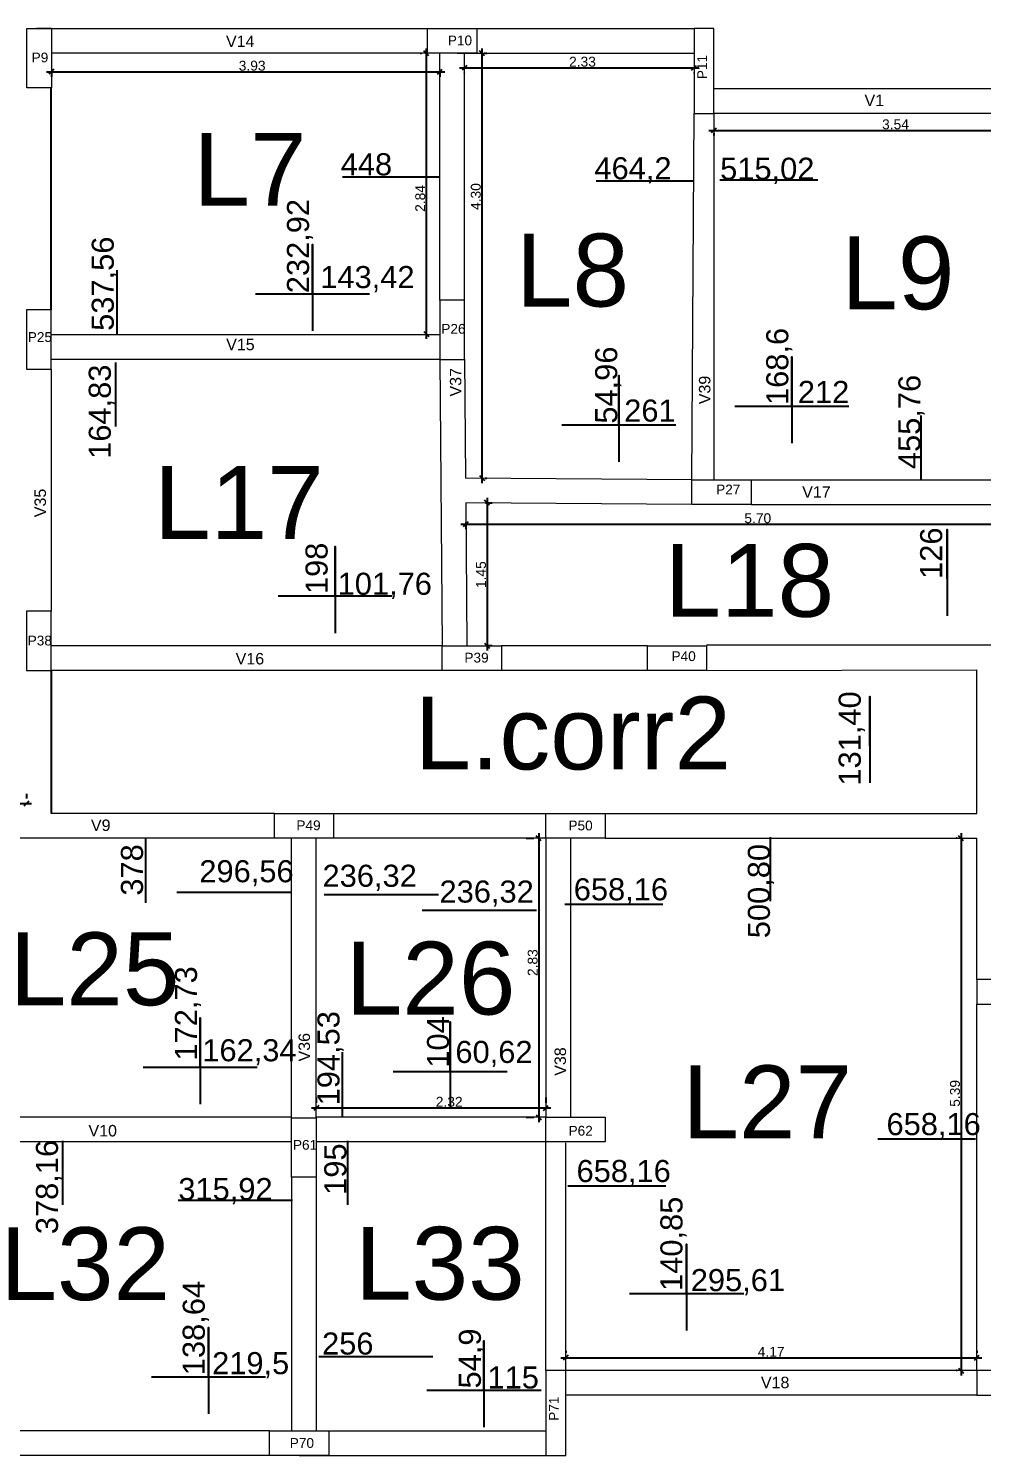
# Model space of a CAD drawing. Header units: millimetres. Extents: x 2878 to 6301, y 540 to 1980.
# Drawn here: x 2935.99 to 2945.65, y 641.48 to 655.93 of the extents above; entities that cross this region are included whole.
import ezdxf

# ---------------------------------------------------------------- set-up
doc = ezdxf.new("R2010")
doc.units = ezdxf.units.MM
doc.header["$LTSCALE"] = 4
for name, color, linetype, lineweight in [('ALVENARIA', 4, 'Continuous', 20), ('COTAS', 35, 'Continuous', 5), ('ESTRUTURA', 4, 'Continuous', 25), ('PILAR', 1, 'Continuous', 5), ('TEXTO', 5, 'Continuous', 20)]:
    doc.layers.add(name, color=color, linetype=linetype, lineweight=lineweight)
doc.layers.add('LINHA DE MOMENTOS', color=42, linetype='Continuous')
doc.styles.get("Standard").update_dxf_attribs({"font": 'arial.ttf'})
doc.dimstyles.new('ISO-25', dxfattribs={"dimscale": 0, "dimtxt": 0.1, "dimasz": 0.05, "dimexe": 0.05, "dimexo": 0.2, "dimgap": 0.01, "dimtad": 1, "dimzin": 4, "dimdsep": 46, "dimtxsty": 'Standard', "dimblk": 'OBLIQUE', "dimcen": 0.1, "dimdle": 0.05, "dimclrt": 256, "dimadec": 0, "dimazin": 0, "dimtfac": 1, "dimtix": 1, "dimtofl": 0, "dimtmove": 0, "dimatfit": 3, "dimfxl": 1, "dimtfillclr": 256, "dimarcsym": 0})

# ---------------------------------------------------------------- blocks, each defined once
blk = doc.blocks.new('PILAR')
at = {"layer": 'PILAR', "ltscale": 0.01}
blk.add_lwpolyline([(-0.15, 0), (0.1, 0), (0.1, -0.6), (-0.15, -0.6)], close=True, dxfattribs=at)
blk = doc.blocks.new('_Oblique')
at = {"color": 0, "linetype": 'ByBlock', "lineweight": -2}
blk.add_line((-0.5, -0.5), (0.5, 0.5), dxfattribs=at)
blk = doc.blocks.new('*D685')
at = {"layer": 'COTAS', "color": 0, "lineweight": -2, "transparency": 16777216}
for p, q in [((2936.171, 655.488), (2940.206, 655.488)), ((2936.221, 655.475), (2936.221, 655.438)), ((2940.156, 655.475), (2940.156, 655.438))]:
    blk.add_line(p, q, dxfattribs=at)
at = {"layer": 'Defpoints', "color": 0, "transparency": 16777216}
for p in [(2936.221, 655.675), (2940.156, 655.675), (2940.156, 655.488)]:
    blk.add_point(p, dxfattribs=at)
at = {"layer": 'COTAS', "color": 0, "lineweight": -2, "transparency": 16777216, "xscale": 0.05, "yscale": 0.05, "zscale": 0.05, "rotation": 180}
blk.add_blockref('_Oblique', (2936.221, 655.488), dxfattribs=at)
at = {"layer": 'COTAS', "color": 0, "lineweight": -2, "transparency": 16777216, "xscale": 0.05, "yscale": 0.05, "zscale": 0.05}
blk.add_blockref('_Oblique', (2940.156, 655.488), dxfattribs=at)
at = {"layer": 'COTAS', "transparency": 16777216, "insert": (2938.255, 655.549), "char_height": 0.1, "attachment_point": 5}
blk.add_mtext('3.93', dxfattribs=at)
blk = doc.blocks.new('*D686')
at = {"layer": 'COTAS', "color": 0, "lineweight": -2, "transparency": 16777216}
for p, q in [((2939.956, 655.675), (2939.969, 655.675)), ((2940.019, 655.725), (2940.019, 652.783)), ((2939.971, 652.833), (2939.969, 652.833))]:
    blk.add_line(p, q, dxfattribs=at)
at = {"layer": 'Defpoints', "color": 0, "transparency": 16777216}
for p in [(2940.156, 655.675), (2940.019, 652.833), (2940.171, 652.833)]:
    blk.add_point(p, dxfattribs=at)
at = {"layer": 'COTAS', "color": 0, "lineweight": -2, "transparency": 16777216, "xscale": 0.05, "yscale": 0.05, "zscale": 0.05}
for p, rotation in [((2940.019, 655.675), 90), ((2940.019, 652.833), 270)]:
    blk.add_blockref('_Oblique', p, dxfattribs=dict(at, rotation=rotation))
at = {"layer": 'COTAS', "transparency": 16777216, "insert": (2939.958, 654.205), "char_height": 0.1, "attachment_point": 5, "rotation": 90}
blk.add_mtext('2.84', dxfattribs=at)
blk = doc.blocks.new('*D687')
at = {"layer": 'COTAS', "color": 0, "lineweight": -2, "transparency": 16777216}
for p, q in [((2940.356, 655.528), (2942.781, 655.528)), ((2940.406, 655.475), (2940.406, 655.478)), ((2942.731, 655.475), (2942.731, 655.478))]:
    blk.add_line(p, q, dxfattribs=at)
at = {"layer": 'Defpoints', "color": 0, "transparency": 16777216}
for p in [(2940.406, 655.675), (2942.731, 655.675), (2942.731, 655.528)]:
    blk.add_point(p, dxfattribs=at)
at = {"layer": 'COTAS', "color": 0, "lineweight": -2, "transparency": 16777216, "xscale": 0.05, "yscale": 0.05, "zscale": 0.05, "rotation": 180}
blk.add_blockref('_Oblique', (2940.406, 655.528), dxfattribs=at)
at = {"layer": 'COTAS', "color": 0, "lineweight": -2, "transparency": 16777216, "xscale": 0.05, "yscale": 0.05, "zscale": 0.05}
blk.add_blockref('_Oblique', (2942.731, 655.528), dxfattribs=at)
at = {"layer": 'COTAS', "transparency": 16777216, "insert": (2941.601, 655.589), "char_height": 0.1, "attachment_point": 5}
blk.add_mtext('2.33', dxfattribs=at)
blk = doc.blocks.new('*D688')
at = {"layer": 'COTAS', "color": 0, "lineweight": -2, "transparency": 16777216}
for p, q in [((2940.582, 655.725), (2940.582, 651.323)), ((2940.606, 655.675), (2940.632, 655.675)), ((2940.616, 651.373), (2940.632, 651.373))]:
    blk.add_line(p, q, dxfattribs=at)
at = {"layer": 'Defpoints', "color": 0, "transparency": 16777216}
for p in [(2940.406, 655.675), (2940.416, 651.373), (2940.582, 651.373)]:
    blk.add_point(p, dxfattribs=at)
at = {"layer": 'COTAS', "color": 0, "lineweight": -2, "transparency": 16777216, "xscale": 0.05, "yscale": 0.05, "zscale": 0.05}
for p, rotation in [((2940.582, 655.675), 90), ((2940.582, 651.373), 270)]:
    blk.add_blockref('_Oblique', p, dxfattribs=dict(at, rotation=rotation))
at = {"layer": 'COTAS', "transparency": 16777216, "insert": (2940.521, 654.224), "char_height": 0.1, "attachment_point": 5, "rotation": 90}
blk.add_mtext('4.30', dxfattribs=at)
blk = doc.blocks.new('*D689')
at = {"layer": 'COTAS', "color": 0, "lineweight": -2, "transparency": 16777216}
for p, q in [((2942.881, 654.893), (2946.521, 654.893)), ((2942.931, 654.865), (2942.931, 654.843)), ((2946.471, 654.865), (2946.471, 654.843))]:
    blk.add_line(p, q, dxfattribs=at)
at = {"layer": 'Defpoints', "color": 0, "transparency": 16777216}
for p in [(2942.931, 655.065), (2946.471, 655.065), (2946.471, 654.893)]:
    blk.add_point(p, dxfattribs=at)
at = {"layer": 'COTAS', "color": 0, "lineweight": -2, "transparency": 16777216, "xscale": 0.05, "yscale": 0.05, "zscale": 0.05, "rotation": 180}
blk.add_blockref('_Oblique', (2942.931, 654.893), dxfattribs=at)
at = {"layer": 'COTAS', "color": 0, "lineweight": -2, "transparency": 16777216, "xscale": 0.05, "yscale": 0.05, "zscale": 0.05}
blk.add_blockref('_Oblique', (2946.471, 654.893), dxfattribs=at)
at = {"layer": 'COTAS', "transparency": 16777216, "insert": (2944.772, 654.955), "char_height": 0.1, "attachment_point": 5}
blk.add_mtext('3.54', dxfattribs=at)
blk = doc.blocks.new('*D706')
at = {"layer": 'COTAS', "color": 0, "lineweight": -2, "transparency": 16777216}
for p, q in [((2941.431, 642.535), (2941.431, 642.515)), ((2945.596, 642.535), (2945.596, 642.515)), ((2941.381, 642.465), (2945.646, 642.465))]:
    blk.add_line(p, q, dxfattribs=at)
at = {"layer": 'Defpoints', "color": 0, "transparency": 16777216}
for p in [(2941.431, 642.335), (2945.596, 642.465), (2945.596, 642.335)]:
    blk.add_point(p, dxfattribs=at)
at = {"layer": 'COTAS', "color": 0, "lineweight": -2, "transparency": 16777216, "xscale": 0.05, "yscale": 0.05, "zscale": 0.05, "rotation": 180}
blk.add_blockref('_Oblique', (2941.431, 642.465), dxfattribs=at)
at = {"layer": 'COTAS', "color": 0, "lineweight": -2, "transparency": 16777216, "xscale": 0.05, "yscale": 0.05, "zscale": 0.05}
blk.add_blockref('_Oblique', (2945.596, 642.465), dxfattribs=at)
at = {"layer": 'COTAS', "transparency": 16777216, "insert": (2943.512, 642.525), "char_height": 0.1, "attachment_point": 5}
blk.add_mtext('4.17', dxfattribs=at)
blk = doc.blocks.new('*D707')
at = {"layer": 'COTAS', "color": 0, "lineweight": -2, "transparency": 16777216}
for p, q in [((2945.396, 647.726), (2945.386, 647.726)), ((2945.436, 647.776), (2945.436, 642.285)), ((2945.396, 642.335), (2945.386, 642.335))]:
    blk.add_line(p, q, dxfattribs=at)
at = {"layer": 'Defpoints', "color": 0, "transparency": 16777216}
for p in [(2945.596, 647.726), (2945.436, 642.335), (2945.596, 642.335)]:
    blk.add_point(p, dxfattribs=at)
at = {"layer": 'COTAS', "color": 0, "lineweight": -2, "transparency": 16777216, "xscale": 0.05, "yscale": 0.05, "zscale": 0.05}
for p, rotation in [((2945.436, 647.726), 90), ((2945.436, 642.335), 270)]:
    blk.add_blockref('_Oblique', p, dxfattribs=dict(at, rotation=rotation))
at = {"layer": 'COTAS', "transparency": 16777216, "insert": (2945.375, 645.142), "char_height": 0.1, "attachment_point": 5, "rotation": 90}
blk.add_mtext('5.39', dxfattribs=at)
blk = doc.blocks.new('*D710')
at = {"layer": 'COTAS', "color": 0, "lineweight": -2, "transparency": 16777216}
for p, q in [((2938.905, 645.1), (2938.905, 645.045)), ((2941.23, 645.1), (2941.23, 645.045)), ((2938.855, 644.995), (2941.28, 644.995))]:
    blk.add_line(p, q, dxfattribs=at)
at = {"layer": 'Defpoints', "color": 0, "transparency": 16777216}
for p in [(2941.23, 644.995), (2938.905, 644.9), (2941.23, 644.9)]:
    blk.add_point(p, dxfattribs=at)
at = {"layer": 'COTAS', "color": 0, "lineweight": -2, "transparency": 16777216, "xscale": 0.05, "yscale": 0.05, "zscale": 0.05, "rotation": 180}
blk.add_blockref('_Oblique', (2938.905, 644.995), dxfattribs=at)
at = {"layer": 'COTAS', "color": 0, "lineweight": -2, "transparency": 16777216, "xscale": 0.05, "yscale": 0.05, "zscale": 0.05}
blk.add_blockref('_Oblique', (2941.23, 644.995), dxfattribs=at)
at = {"layer": 'COTAS', "transparency": 16777216, "insert": (2940.251, 645.056), "char_height": 0.1, "attachment_point": 5}
blk.add_mtext('2.32', dxfattribs=at)
blk = doc.blocks.new('*D711')
at = {"layer": 'COTAS', "color": 0, "lineweight": -2, "transparency": 16777216}
for p, q in [((2941.03, 647.726), (2941.108, 647.726)), ((2941.158, 647.776), (2941.158, 644.85)), ((2941.03, 644.9), (2941.108, 644.9))]:
    blk.add_line(p, q, dxfattribs=at)
at = {"layer": 'Defpoints', "color": 0, "transparency": 16777216}
for p in [(2941.23, 647.726), (2941.158, 644.9), (2941.23, 644.9)]:
    blk.add_point(p, dxfattribs=at)
at = {"layer": 'COTAS', "color": 0, "lineweight": -2, "transparency": 16777216, "xscale": 0.05, "yscale": 0.05, "zscale": 0.05}
for p, rotation in [((2941.158, 647.726), 90), ((2941.158, 644.9), 270)]:
    blk.add_blockref('_Oblique', p, dxfattribs=dict(at, rotation=rotation))
at = {"layer": 'COTAS', "transparency": 16777216, "insert": (2941.097, 646.466), "char_height": 0.1, "attachment_point": 5, "rotation": 90}
blk.add_mtext('2.83', dxfattribs=at)
blk = doc.blocks.new('*D719')
at = {"layer": 'COTAS', "color": 0, "lineweight": -2, "transparency": 16777216}
for p, q in [((2933.321, 648.176), (2933.321, 648.128)), ((2935.97, 648.176), (2935.97, 648.128)), ((2933.271, 648.078), (2936.02, 648.078))]:
    blk.add_line(p, q, dxfattribs=at)
at = {"layer": 'Defpoints', "color": 0, "transparency": 16777216}
for p in [(2933.321, 647.976), (2935.97, 648.078), (2935.97, 647.976)]:
    blk.add_point(p, dxfattribs=at)
at = {"layer": 'COTAS', "color": 0, "lineweight": -2, "transparency": 16777216, "xscale": 0.05, "yscale": 0.05, "zscale": 0.05, "rotation": 180}
blk.add_blockref('_Oblique', (2933.321, 648.078), dxfattribs=at)
at = {"layer": 'COTAS', "color": 0, "lineweight": -2, "transparency": 16777216, "xscale": 0.05, "yscale": 0.05, "zscale": 0.05}
blk.add_blockref('_Oblique', (2935.97, 648.078), dxfattribs=at)
at = {"layer": 'COTAS', "transparency": 16777216, "insert": (2934.667, 648.139), "char_height": 0.1, "attachment_point": 5}
blk.add_mtext('2.65', dxfattribs=at)
blk = doc.blocks.new('*D726')
at = {"layer": 'COTAS', "color": 0, "lineweight": -2, "transparency": 16777216}
for p, q in [((2940.635, 651.173), (2940.635, 649.627)), ((2940.618, 651.123), (2940.685, 651.123)), ((2940.631, 649.677), (2940.685, 649.677))]:
    blk.add_line(p, q, dxfattribs=at)
at = {"layer": 'Defpoints', "color": 0, "transparency": 16777216}
for p in [(2940.418, 651.123), (2940.431, 649.677), (2940.635, 649.677)]:
    blk.add_point(p, dxfattribs=at)
at = {"layer": 'COTAS', "color": 0, "lineweight": -2, "transparency": 16777216, "xscale": 0.05, "yscale": 0.05, "zscale": 0.05}
for p, rotation in [((2940.635, 651.123), 90), ((2940.635, 649.677), 270)]:
    blk.add_blockref('_Oblique', p, dxfattribs=dict(at, rotation=rotation))
at = {"layer": 'COTAS', "transparency": 16777216, "insert": (2940.574, 650.395), "char_height": 0.1, "attachment_point": 5, "rotation": 90}
blk.add_mtext('1.45', dxfattribs=at)
blk = doc.blocks.new('*D727')
at = {"layer": 'COTAS', "color": 0, "lineweight": -2, "transparency": 16777216}
for p, q in [((2940.368, 650.905), (2946.172, 650.905)), ((2940.418, 650.923), (2940.418, 650.855)), ((2946.122, 650.905), (2946.122, 650.855))]:
    blk.add_line(p, q, dxfattribs=at)
at = {"layer": 'Defpoints', "color": 0, "transparency": 16777216}
for p in [(2940.418, 651.123), (2946.122, 651.105), (2946.122, 650.905)]:
    blk.add_point(p, dxfattribs=at)
at = {"layer": 'COTAS', "color": 0, "lineweight": -2, "transparency": 16777216, "xscale": 0.05, "yscale": 0.05, "zscale": 0.05, "rotation": 180}
blk.add_blockref('_Oblique', (2940.418, 650.905), dxfattribs=at)
at = {"layer": 'COTAS', "color": 0, "lineweight": -2, "transparency": 16777216, "xscale": 0.05, "yscale": 0.05, "zscale": 0.05}
blk.add_blockref('_Oblique', (2946.122, 650.905), dxfattribs=at)
at = {"layer": 'COTAS', "transparency": 16777216, "insert": (2943.377, 650.966), "char_height": 0.1, "attachment_point": 5}
blk.add_mtext('5.70', dxfattribs=at)

msp = doc.modelspace()

# ---------------------------------------------------------------- linework, layer by layer
at = {"layer": 'ALVENARIA', "ltscale": 0.03}
msp.add_line((2936.221, 655.926), (2936.071, 655.926), dxfattribs=at)
at = {"layer": 'ALVENARIA'}
for p, q in [((2936.221, 655.926), (2940.032, 655.925)), ((2940.231, 655.925), (2940.231, 655.925)), ((2940.231, 655.925), (2940.531, 655.925)), ((2940.532, 655.925), (2942.731, 655.925)), ((2940.032, 655.675), (2936.221, 655.675)), ((2940.156, 653.175), (2940.156, 655.675)), ((2940.331, 655.675), (2940.531, 655.675)), ((2940.406, 653.175), (2940.406, 655.675)), ((2940.532, 655.675), (2942.731, 655.675)), ((2946.321, 655.315), (2942.931, 655.315)), ((2942.709, 651.355), (2942.731, 655.065)), ((2942.931, 655.065), (2942.931, 651.355)), ((2946.321, 655.065), (2942.931, 655.065)), ((2940.156, 652.825), (2936.22, 652.825)), ((2940.156, 652.575), (2936.22, 652.575)), ((2936.22, 652.476), (2936.22, 650.025)), ((2940.156, 652.575), (2940.181, 649.675)), ((2940.406, 652.578), (2940.416, 651.373)), ((2942.711, 651.355), (2940.416, 651.373)), ((2943.309, 651.355), (2946.122, 651.355)), ((2940.418, 651.123), (2940.431, 649.677)), ((2942.709, 651.105), (2940.418, 651.123)), ((2943.309, 651.105), (2946.122, 651.105)), ((2940.181, 649.675), (2936.22, 649.675)), ((2942.259, 649.674), (2940.781, 649.675)), ((2946.121, 649.681), (2942.859, 649.681)), ((2940.181, 649.425), (2936.22, 649.425)), ((2942.259, 649.424), (2940.781, 649.425)), ((2942.859, 649.424), (2945.596, 649.43)), ((2945.596, 647.976), (2945.596, 649.43)), ((2938.48, 647.976), (2936.22, 647.976)), ((2939.08, 647.976), (2941.23, 647.976)), ((2941.83, 647.976), (2945.596, 647.976)), ((2938.48, 647.726), (2934.946, 647.726)), ((2938.655, 644.9), (2938.655, 647.726)), ((2938.905, 644.9), (2938.905, 647.726)), ((2941.23, 647.726), (2939.08, 647.726)), ((2941.23, 647.726), (2941.23, 644.9)), ((2941.48, 647.726), (2941.48, 644.9)), ((2941.83, 647.726), (2945.596, 647.726)), ((2945.596, 646.295), (2945.596, 647.726)), ((2945.596, 642.335), (2945.596, 646.045)), ((2938.655, 644.9), (2934.72, 644.9)), ((2941.23, 644.9), (2938.905, 644.9)), ((2938.655, 644.65), (2934.72, 644.65)), ((2941.23, 644.65), (2938.905, 644.65)), ((2941.231, 642.335), (2941.23, 644.65)), ((2941.431, 642.335), (2941.431, 644.641)), ((2938.655, 644.295), (2938.655, 641.725)), ((2938.905, 644.295), (2938.905, 641.725)), ((2945.596, 642.335), (2941.431, 642.335)), ((2941.431, 641.475), (2941.431, 642.085)), ((2945.596, 642.085), (2941.431, 642.085)), ((2938.432, 641.725), (2934.72, 641.725)), ((2938.831, 641.725), (2939.031, 641.725)), ((2939.031, 641.725), (2941.229, 641.725)), ((2938.432, 641.475), (2934.72, 641.475)), ((2938.731, 641.475), (2939.031, 641.475)), ((2938.905, 641.475), (2938.905, 641.475)), ((2938.905, 641.475), (2938.905, 641.475)), ((2939.031, 641.475), (2941.231, 641.475))]:
    msp.add_line(p, q, dxfattribs=at)
at = {"layer": 'ESTRUTURA'}
for p, q in [((2936.22, 653.076), (2936.22, 655.326)), ((2936.22, 649.425), (2936.22, 647.976))]:
    msp.add_line(p, q, dxfattribs=at)
at = {"layer": 'LINHA DE MOMENTOS'}
for p, q in [((2940.16, 654.419), (2939.169, 654.419)), ((2942.73, 654.38), (2941.739, 654.38)), ((2943.986, 654.391), (2942.994, 654.391)), ((2936.887, 652.83), (2936.887, 653.479)), ((2938.288, 653.239), (2939.444, 653.239)), ((2936.874, 651.894), (2936.874, 652.544)), ((2943.145, 652.102), (2944.301, 652.102)), ((2941.391, 651.913), (2942.547, 651.913)), ((2945.031, 651.358), (2945.031, 652.007)), ((2938.517, 650.179), (2939.674, 650.179)), ((2937.178, 647.07), (2937.178, 647.72)), ((2943.505, 647.087), (2943.505, 647.737)), ((2937.491, 647.181), (2938.647, 647.181)), ((2938.986, 647.156), (2940.142, 647.156)), ((2939.978, 646.996), (2941.134, 646.996)), ((2942.416, 647.055), (2941.424, 647.055)), ((2939.17, 644.908), (2939.17, 645.558)), ((2937.151, 645.407), (2938.307, 645.407)), ((2939.682, 645.364), (2940.838, 645.364)), ((2936.338, 644.012), (2936.338, 644.662)), ((2939.224, 644.012), (2939.224, 644.662)), ((2945.584, 644.677), (2944.592, 644.677)), ((2942.444, 644.203), (2941.453, 644.203)), ((2937.507, 644.061), (2938.663, 644.061)), ((2942.078, 643.116), (2943.234, 643.116)), ((2938.93, 642.477), (2940.086, 642.477)), ((2937.234, 642.27), (2938.39, 642.27)), ((2940.025, 642.136), (2941.181, 642.136))]:
    msp.add_line(p, q, dxfattribs=at)
for points in [[(2938.866, 653.239), (2938.866, 653.739), (2938.866, 652.864)], [(2943.723, 652.102), (2943.723, 652.602), (2943.723, 651.727)], [(2941.969, 651.913), (2941.969, 652.413), (2941.969, 651.537)], [(2945.297, 650.352), (2945.297, 650.852), (2945.297, 649.977)], [(2939.095, 650.179), (2939.095, 650.679), (2939.095, 649.804)], [(2944.513, 648.662), (2944.513, 649.162), (2944.513, 648.286)], [(2937.729, 645.407), (2937.729, 645.907), (2937.729, 645.032)], [(2940.26, 645.364), (2940.26, 645.865), (2940.26, 644.989)], [(2942.656, 643.116), (2942.656, 643.616), (2942.656, 642.741)], [(2937.812, 642.27), (2937.812, 642.77), (2937.812, 641.895)], [(2940.603, 642.136), (2940.603, 642.637), (2940.603, 641.761)]]:
    msp.add_lwpolyline(points, dxfattribs=at)
at = {"layer": 'PILAR', "color": 1, "ltscale": 0.01}
for points in [[(2940.032, 655.675), (2940.032, 655.925), (2940.532, 655.925), (2940.532, 655.675)], [(2942.931, 655.925), (2942.731, 655.925), (2942.731, 655.065), (2942.931, 655.065)], [(2941.431, 642.335), (2941.231, 642.335), (2941.231, 641.475), (2941.431, 641.475)]]:
    msp.add_lwpolyline(points, close=True, dxfattribs=at)
at = {"layer": 'PILAR', "ltscale": 0.01}
msp.add_lwpolyline([(2941.83, 644.9), (2941.83, 644.65), (2941.23, 644.65), (2941.23, 644.9)], close=True, dxfattribs=at)

# ---------------------------------------------------------------- block references
at = {"layer": 'COTAS'}
for p, rotation in [((2936.071, 655.326), 180), ((2943.309, 651.205), 270), ((2940.781, 649.525), 270), ((2942.859, 649.524), 270), ((2939.08, 647.826), 270), ((2941.83, 647.826), 270), ((2938.755, 644.295), 180), ((2938.432, 641.625), 90.00000000000001)]:
    msp.add_blockref('PILAR', p, dxfattribs=dict(at, rotation=rotation))
at = {"layer": 'COTAS', "xscale": -1}
for p, rotation in [((2940.306, 652.575), 180), ((2936.12, 652.476), 180), ((2936.12, 649.425), 180), ((2945.596, 646.145), 90), ((2945.596, 642.185), 90)]:
    msp.add_blockref('PILAR', p, dxfattribs=dict(at, rotation=rotation))

# ---------------------------------------------------------------- texts
at = {"layer": 'COTAS', "attachment_point": 1}
for s, insert, char_height in [('V14', (2937.99, 655.854), 0.116), ('P10', (2940.237, 655.855), 0.0988), ('P9', (2936.021, 655.682), 0.0988), ('V1', (2944.458, 655.256), 0.116), ('L7', (2937.66, 654.869), 0.7375), ('L8', (2940.927, 653.848), 0.7375), ('L9', (2944.223, 653.82), 0.7375), ('P26', (2940.171, 652.934), 0.0988), ('P25', (2935.982, 652.851), 0.0988), ('V15', (2937.992, 652.784), 0.116), ('L17', (2937.262, 651.495), 0.7375), ('P27', (2942.955, 651.307), 0.0988), ('V17', (2943.827, 651.29), 0.116), ('L18', (2942.432, 650.706), 0.7375), ('P38', (2935.981, 649.777), 0.0988), ('V16', (2938.088, 649.602), 0.116), ('P39', (2940.405, 649.604), 0.0988), ('P40', (2942.503, 649.619), 0.0988), ('L.corr2', (2939.9, 649.16), 0.7375), ('V9', (2936.622, 647.915), 0.116), ('P49', (2938.703, 647.906), 0.0988), ('P50', (2941.459, 647.904), 0.0988), ('L25', (2935.8, 646.772), 0.7375), ('L26', (2939.203, 646.678), 0.7375), ('L27', (2942.614, 645.425), 0.7375), ('V10', (2936.597, 644.822), 0.116), ('P62', (2941.46, 644.813), 0.0988), ('P61', (2938.668, 644.67), 0.0988), ('L32', (2935.704, 643.786), 0.7375), ('L33', (2939.297, 643.79), 0.7375), ('V18', (2943.409, 642.272), 0.116), ('P70', (2938.636, 641.651), 0.0988)]:
    msp.add_mtext_dynamic_manual_height_columns(s, width=2.5, gutter_width=12.5, heights=[1.872], dxfattribs=dict(at, insert=insert, char_height=char_height))
at = {"layer": 'COTAS', "attachment_point": 1, "rotation": 90}
for s, insert, char_height in [('P11', (2942.764, 655.413), 0.0988), ('V37', (2940.258, 652.199), 0.116), ('V39', (2942.781, 652.121), 0.116), ('V35', (2936.05, 650.977), 0.116), ('V36', (2938.725, 645.465), 0.116), ('V38', (2941.318, 645.32), 0.116), ('P71', (2941.262, 641.826), 0.0988)]:
    msp.add_mtext_dynamic_manual_height_columns(s, width=2.5, gutter_width=12.5, heights=[1.872], dxfattribs=dict(at, insert=insert, char_height=char_height))
at = {"layer": 'TEXTO'}
for s, p in [('448', (2939.152, 654.439)), ('464,2 ', (2941.722, 654.399)), ('515,02', (2942.996, 654.394)), ('143,42', (2938.945, 653.297)), ('212', (2943.783, 652.134)), ('261', (2942.024, 651.945)), ('101,76', (2939.121, 650.191)), ('296,56', (2937.72, 647.28)), ('236,32', (2938.968, 647.234)), ('236,32', (2940.153, 647.074)), ('658,16', (2941.513, 647.097)), ('162,34', (2937.75, 645.467)), ('60,62', (2940.314, 645.45)), ('658,16', (2944.681, 644.719)), ('658,16', (2941.541, 644.244)), ('315,92', (2937.507, 644.061)), ('295,61', (2942.698, 643.139)), ('256', (2938.963, 642.497)), ('219,5', (2937.849, 642.298)), ('115', (2940.639, 642.153))]:
    msp.add_text(s, height=0.2235, dxfattribs=at).set_placement(p)
for s, p in [('232,92', (2938.831, 653.245)), ('537,56', (2936.853, 652.864)), ('168,6', (2943.686, 652.113)), ('54,96', (2941.953, 651.924)), ('164,83', (2936.823, 651.568)), ('455,76', (2945.025, 651.464)), ('126', (2945.245, 650.352)), ('198', (2939.019, 650.198)), ('131,40', (2944.42, 648.259)), ('378', (2937.149, 647.144)), ('500,80', (2943.5, 646.713)), ('172,73', (2937.696, 645.474)), ('194,53', (2939.14, 645.02)), ('104', (2940.25, 645.402)), ('378,16', (2936.288, 643.716)), ('195', (2939.209, 644.114)), ('140,85', (2942.614, 643.141)), ('138,64', (2937.775, 642.288)), ('54,9', (2940.572, 642.153))]:
    msp.add_text(s, height=0.2235, rotation=90, dxfattribs=at).set_placement(p)

# ---------------------------------------------------------------- dimensions: what is measured, and where the dimension line sits
at = {"layer": 'COTAS'}
for base, p1, p2, picture, middle in [((2940.1558, 655.4884), (2936.221, 655.6754), (2940.1558, 655.6754), '*D685', (2938.255, 655.4884)), ((2942.731, 655.5278), (2940.4058, 655.6754), (2942.731, 655.6753), '*D687', (2941.6015, 655.5278)), ((2946.471, 654.893), (2942.931, 655.065), (2946.471, 655.065), '*D689', (2944.772, 654.893)), ((2946.122, 650.905), (2940.418, 651.123), (2946.122, 651.105), '*D727', (2943.377, 650.905)), ((2935.97, 648.078), (2933.321, 647.976), (2935.97, 647.976), '*D719', (2934.667, 648.078)), ((2941.230388, 644.995067), (2938.905394, 644.900169), (2941.230388, 644.900169), '*D710', (2940.251337, 644.995067)), ((2945.5957, 642.4645), (2941.4306, 642.3352), (2945.5957, 642.3354), '*D706', (2943.5122, 642.4645))]:
    dim = msp.add_linear_dim(base=base, p1=p1, p2=p2, dimstyle='ISO-25', override={"dimscale": 1}, dxfattribs=at)
    dim.commit()
    dim.dimension.update_dxf_attribs({"geometry": picture, "text_midpoint": middle, "dimtype": 160})
for base, p1, p2, picture, middle in [((2940.019, 652.833), (2940.156, 655.675), (2940.171, 652.833), '*D686', (2940.019, 654.205)), ((2940.582, 651.373), (2940.406, 655.675), (2940.416, 651.373), '*D688', (2940.582, 654.224)), ((2940.635, 649.677), (2940.418, 651.123), (2940.431, 649.677), '*D726', (2940.635, 650.395)), ((2941.158, 644.9), (2941.23, 647.726), (2941.23, 644.9), '*D711', (2941.158, 646.466)), ((2945.436, 642.335), (2945.596, 647.726), (2945.596, 642.335), '*D707', (2945.436, 645.142))]:
    dim = msp.add_linear_dim(base=base, p1=p1, p2=p2, angle=90, dimstyle='ISO-25', override={"dimscale": 1}, dxfattribs=at)
    dim.commit()
    dim.dimension.update_dxf_attribs({"geometry": picture, "text_midpoint": middle, "dimtype": 160})

doc.saveas('drawing.dxf')
